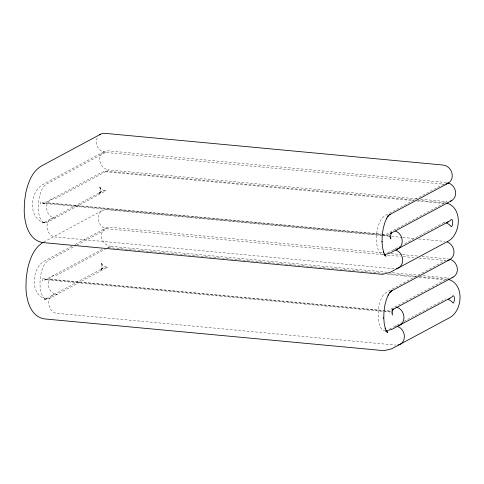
<?xml version="1.0" encoding="UTF-8"?>
<svg xmlns="http://www.w3.org/2000/svg" width="484" height="484" viewBox="0 0 484 484"><rect width="100%" height="100%" fill="white"/><g stroke="black" fill="none" stroke-linecap="round" stroke-linejoin="round"><path stroke-width="0.36" stroke-dasharray="2.42 1.81" d="M99.722 192.947L99.323 193.661L100.2 190.248L99.94 186.776L100.206 187.568M101.452 269.304L101.059 270.024L101.936 266.605L101.676 263.133L101.936 263.925M100.63 192.19L100.273 192.438L101.217 191.839L43.143 223.045L45.296 222.277L42.544 222.93L47.601 222.162L105.887 190.805L103.612 190.896A9.843 8.222 49.9 0 0 99.129 193.733A3.818 1.597 -84.6 0 0 100.466 189.304A3.818 1.597 -84.6 0 0 98.966 186.394A9.837 8.845 76.7 0 0 105.893 190.884L105.621 190.986M102.366 268.547L102.009 268.795L102.953 268.197L44.879 299.402L47.027 298.634L44.274 299.287L49.332 298.525L107.617 267.162L105.349 267.253A9.843 8.222 49.9 0 0 100.866 270.09A3.818 1.597 -84.6 0 0 102.197 265.662A3.818 1.597 -84.6 0 0 100.696 262.752A9.837 8.845 76.7 0 0 107.623 267.241L107.351 267.343M444.034 222.519L402.845 244.692M403.916 321.4L445.764 298.876M103.969 151.716L42.35 184.827C29.445 192.451 28.042 219.349 44.873 222.809A19.517 8.18 -84.6 0 1 38.284 207.848A19.517 8.18 -84.6 0 1 44.044 186.249L46.736 183.987L105.445 152.436L443.592 184.15A9.843 8.609 61.7 0 0 444.754 184.174M416.912 198.839L108.821 169.944L55.025 198.857C42.913 198.071 44.474 217.612 55.454 217.945C43.348 217.159 44.909 236.7 55.89 237.033L394.036 268.747M43.766 242.036L102.33 210.564M71.91 246.229L44.086 261.185C31.182 268.808 29.778 295.706 46.609 299.166A19.517 8.18 -84.6 0 1 40.015 284.205A19.517 8.18 -84.6 0 1 45.78 262.606L48.467 260.344L76.176 245.455M75.226 244.45L105.706 228.073M76.835 245.098L107.182 228.793L383.709 254.723M102.094 249.339L44.994 280.018L47.148 279.25L46.047 279.51A9.813 8.906 -86 0 0 42.78 280.926A1.712 0.72 -84.6 0 1 42.199 279.613A1.712 0.72 -84.6 0 1 42.707 277.719L44.891 279.044L48.394 280.024L382.784 311.387M106.528 248.467L56.755 275.214C44.649 274.428 46.204 293.969 57.191 294.302C45.079 293.516 46.639 313.057 57.62 313.39L395.767 345.104M107.194 248.111L110.558 246.302L387.085 272.232M443.592 184.15L384.883 215.695L382.191 217.963A19.517 8.18 -84.6 0 0 376.431 239.562A19.517 8.18 -84.6 0 0 383.019 254.523L384.175 254.717M387.708 252.823L399.542 246.465M446.484 260.531A9.843 8.609 61.7 0 1 445.328 260.507L386.613 292.052L383.921 294.32A19.517 8.18 -84.6 0 0 378.161 315.919A19.517 8.18 -84.6 0 0 384.756 330.881L385.905 331.074M389.445 329.18L401.272 322.822M389.082 234.631L385.96 235.418L381.803 235.097M390.812 310.988L387.69 311.775L383.534 311.454M381.047 235.03L46.664 203.667L43.155 202.687L40.977 201.362A1.712 0.72 -84.6 0 0 40.468 203.256A1.712 0.72 -84.6 0 0 41.049 204.569A9.813 8.906 -86 0 1 44.316 203.153L45.411 202.893L43.264 203.661L101.023 172.625L104.248 171.445L106.48 171.209L414.237 199.983M44.316 203.153L46.645 203.032L381.035 234.389M46.047 279.51L48.382 279.389L382.771 310.752M108.216 247.566L383.661 273.309M396.493 326.041L395.337 326.01L396.499 326.204M446.538 182.565L108.392 150.857A9.843 8.609 61.7 0 0 99.71 159.563A9.843 8.609 61.7 0 0 108.821 169.944M420.669 199.19L446.968 201.659L385.863 234.492L382.106 234.141M417.994 200.334L445.794 202.941M105.464 171.753L413.548 200.642M416.555 200.927L443.604 203.462M47.716 202.778L381.356 234.068M381.785 234.462L387.067 235.297A9.813 8.906 -86 0 1 390.025 237.293M382.523 235.569L106.746 209.705A9.843 8.609 61.7 0 0 98.064 218.417A9.843 8.609 61.7 0 0 107.182 228.793M383.274 235.635L390.788 236.343M391.544 236.41L402.059 237.396M402.815 237.469L414.086 238.527M418.593 238.951L444.893 241.413M382.142 252.721L110.122 227.214A9.843 8.609 61.7 0 0 101.44 235.92A9.843 8.609 61.7 0 0 110.558 246.302M391.163 253.568L401.678 254.554M402.434 254.626L418.212 256.103M421.969 256.459L448.269 258.922M387.466 255.08L400.238 256.278M403.245 256.556L415.272 257.688M419.029 258.039L445.328 260.507M392.342 272.728L418.642 275.196M423.155 275.62L448.704 278.016L387.599 310.849L49.453 279.135M389.668 273.877L416.724 276.412M419.725 276.691L447.531 279.298M387.478 274.392L415.284 276.999M419.041 277.356L445.341 279.819M383.522 310.819L388.797 311.654A9.813 8.906 -86 0 1 391.762 313.656M393.601 249.653L394.762 249.847M389.566 236.761A1.712 0.72 -84.6 0 1 389.638 234.698M105.445 152.436A9.843 8.609 61.7 0 1 97.417 137.395M445.201 222.622A9.837 8.845 76.7 0 1 444.04 222.598M391.423 313.402A1.712 0.72 -84.6 0 1 391.368 311.055"/><path stroke-width="0.73" d="M390.715 233.421L391.393 232.453L390.564 235.684L390.812 238.969L390.322 237.85M389.832 292.36L390.473 291.574L388.114 295.137L388.507 294.411L386.432 299.348L384.877 305.156L383.994 311.46L383.764 318.097L383.745 317.782L384.242 323.729L385.415 328.896L385.161 328.098L386.855 331.945L386.365 331.044M392.451 309.778L393.129 308.81L392.294 312.041L392.542 315.108M390.364 233.748L391.181 233.058M389.644 292.548L391.931 290.624L390.999 291.211L449.745 259.642M392.094 310.105L392.911 309.415M43.1 242.393C33.723 248.002 29.833 259.085 27.54 269.158L26.227 277.985L25.948 286.903C26.082 299.215 30.165 316.875 44.837 318.944L384.151 350.682L391.816 348.74L450.61 317.147C462.795 309.361 464.223 284.187 448.686 279.492M100.593 134.207L41.37 166.036C31.986 171.645 28.096 182.728 25.809 192.801L24.496 201.628L24.218 210.546C24.351 222.858 28.429 240.518 43.1 242.587L382.414 274.325L390.086 272.383L448.874 240.79C461.058 233.004 462.492 207.83 446.95 203.135M448.015 183.285L389.263 214.854L390.195 214.261L387.339 216.669L388.737 215.217L386.377 218.78L386.776 218.054L384.695 222.991L383.146 228.799L382.257 235.103L382.033 241.74L382.015 241.425L382.511 247.372L383.685 252.539L383.425 251.74L385.119 255.588L384.635 254.687M390.915 233.294L451.39 200.793M448.202 221.829L390.207 252.993L385.355 254.403M391.979 310.008L453.121 277.151M449.939 298.186L391.937 329.35L385.923 330.905M396.989 249.248C405.132 246.205 403.075 233.536 395.476 231.104M398.725 325.605C407.353 322.35 404.449 308.659 396.063 307.116M396.329 268.632C405.483 266.684 404.025 252.678 395.912 250.198M398.066 344.995C407.213 343.041 405.761 329.035 397.648 326.555M385.905 331.074L387.025 331.431M385.96 331.11L387.72 332.532L386.135 330.693M385.161 255.401L385.984 256.175L384.006 253.876M447.7 182.758A9.843 8.609 61.7 0 1 455.547 191.694A9.843 8.609 61.7 0 1 450.356 201.247M445.891 184.041A9.843 8.609 61.7 0 0 452.171 174.186A9.843 8.609 61.7 0 0 443.162 165.056L105.016 133.348A9.843 8.609 61.7 0 0 99.643 134.812M446.351 222.477A9.837 8.845 76.7 0 0 451.227 219.427A3.818 1.597 -84.6 0 1 452.728 222.338A3.818 1.597 -84.6 0 1 451.397 226.766A9.843 8.222 49.9 0 0 446.363 223.039M449.43 259.115A9.843 8.609 61.7 0 1 457.277 268.051A9.843 8.609 61.7 0 1 452.092 277.604M447.204 241.958A9.843 8.609 61.7 0 1 454.01 251.795A9.843 8.609 61.7 0 1 447.621 260.398M449.2 298.525A9.837 8.845 76.7 0 0 452.964 295.784A3.818 1.597 -84.6 0 1 454.464 298.695A3.818 1.597 -84.6 0 1 453.127 303.129A9.843 8.222 49.9 0 0 448.099 299.396"/></g></svg>
